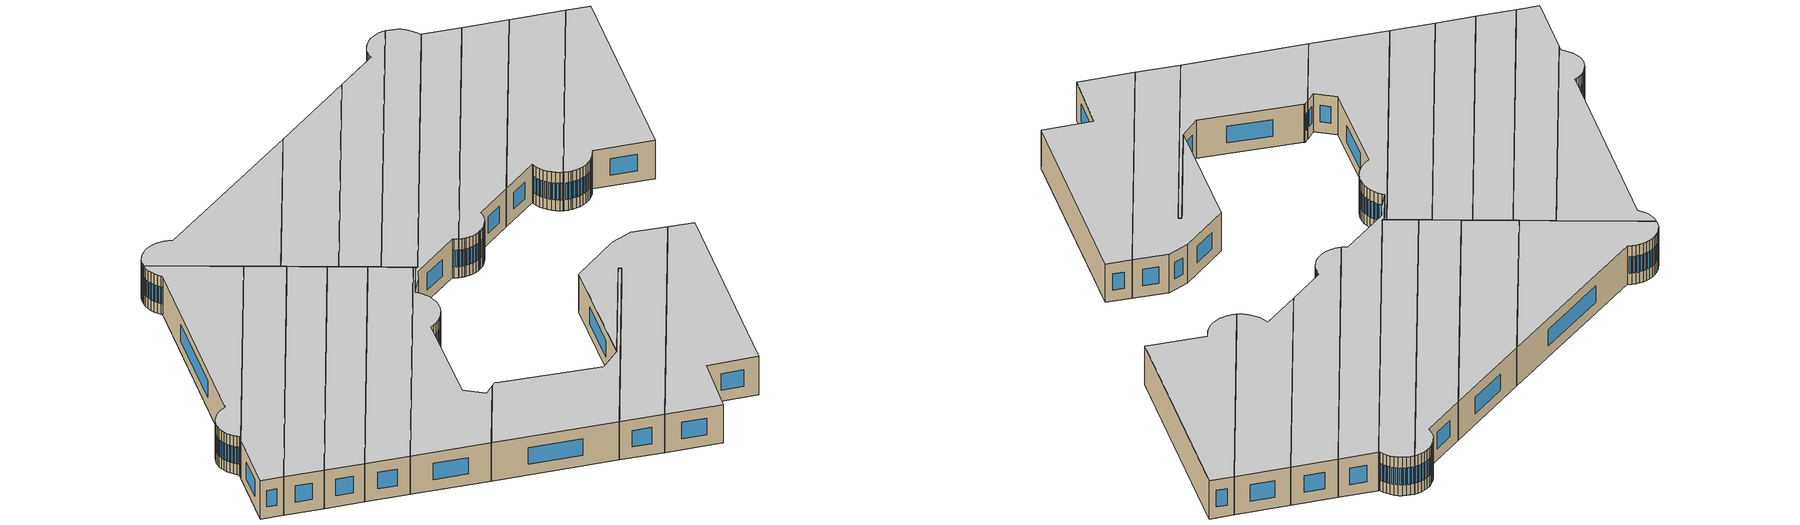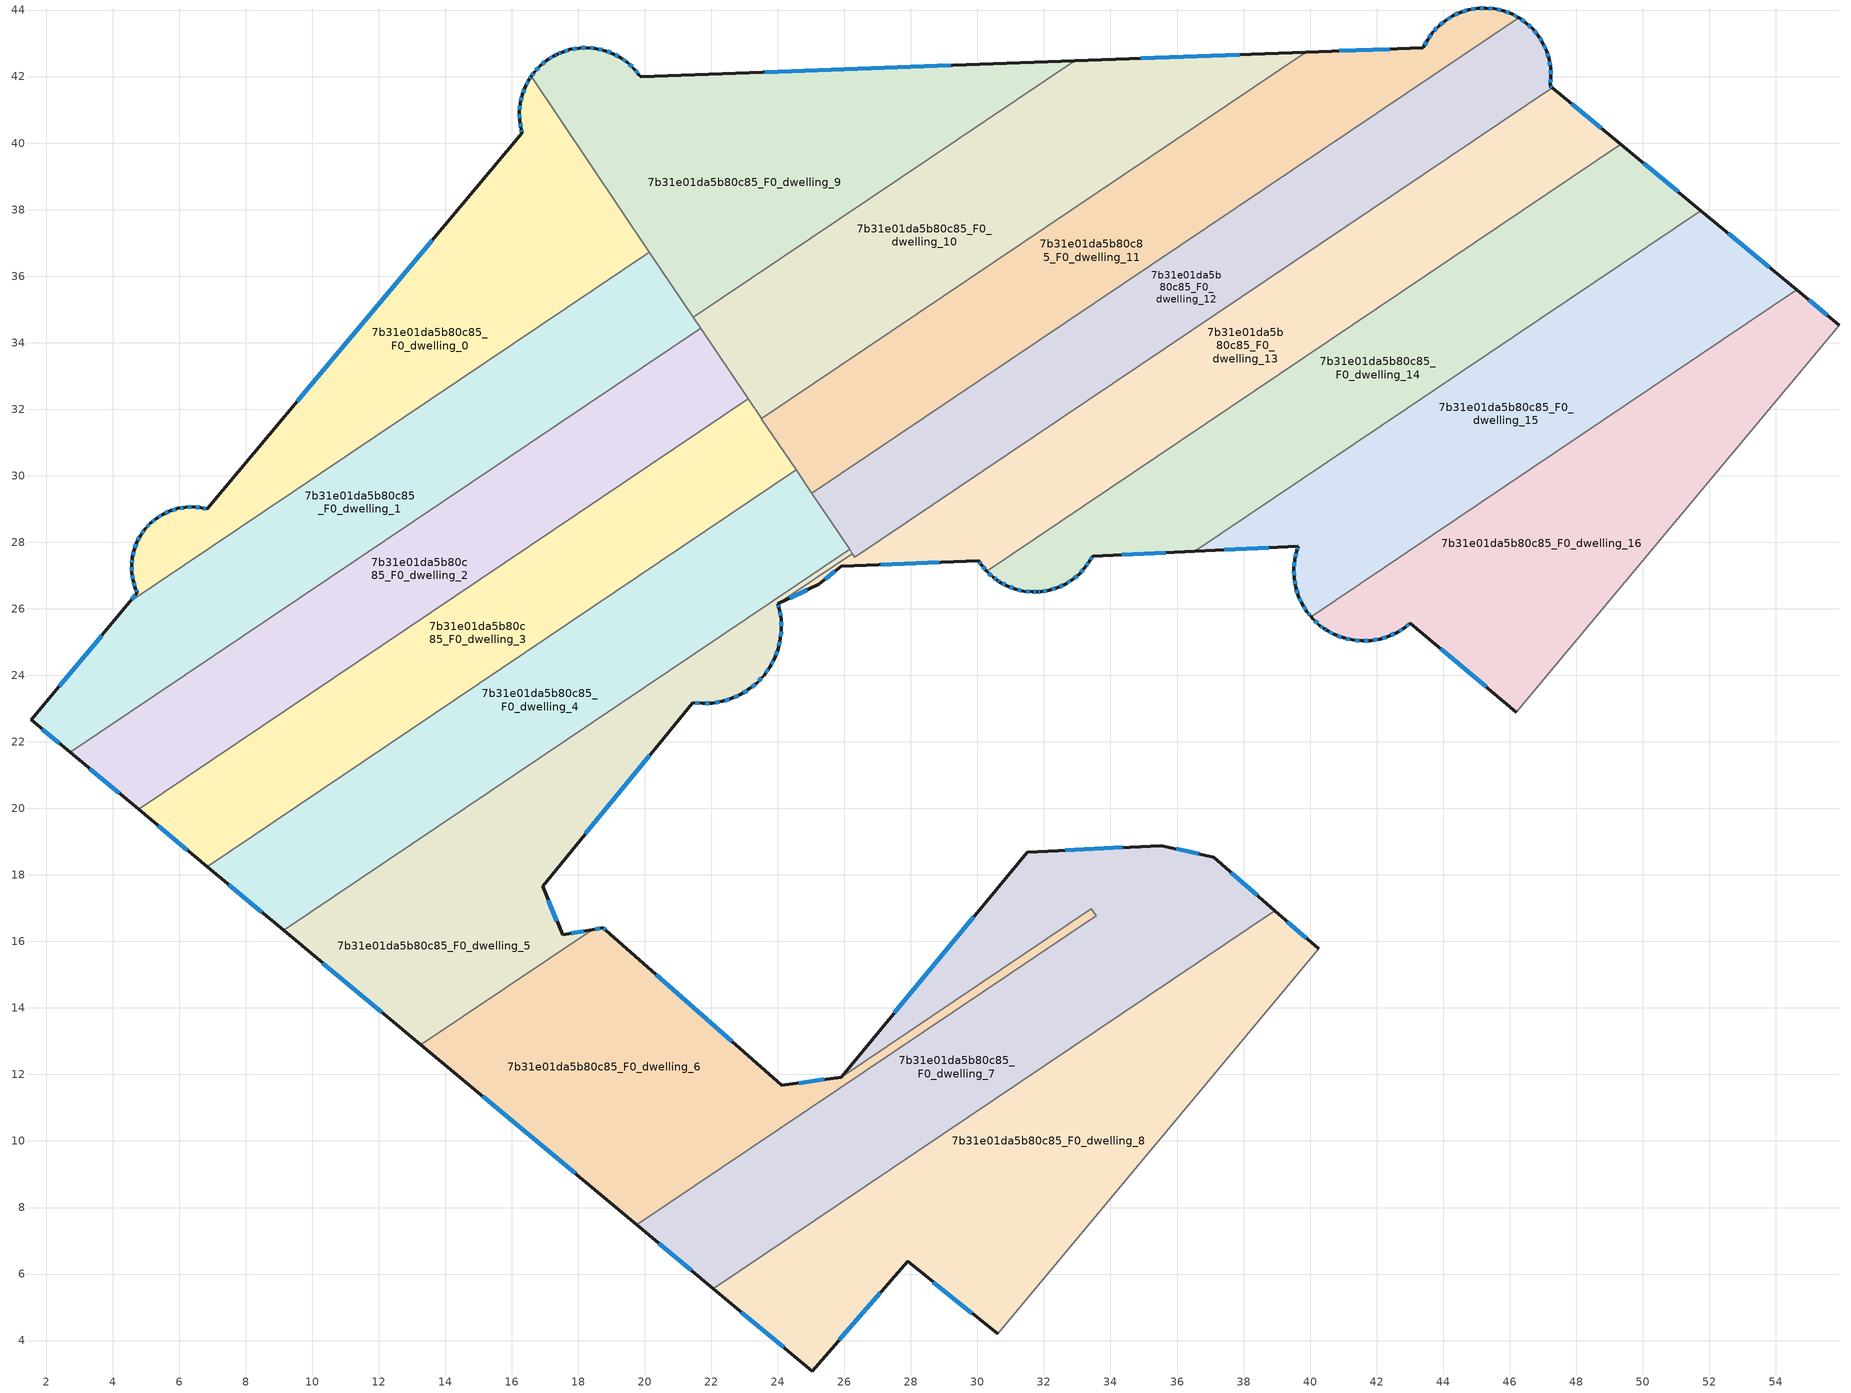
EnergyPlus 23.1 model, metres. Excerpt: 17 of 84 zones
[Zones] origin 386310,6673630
7b31e01da5b80c85_F0_dwelling_0
 floor ground (EU_floor_Construction): 16.58,42 20.14,36.72 4.52,26.21 4.74,26.48 4.69,26.62 4.62,26.84 4.58,27.08 4.57,27.31 4.59,27.55 4.65,27.78 4.73,28 4.84,28.21 4.98,28.4 4.99,28.42 5.14,28.57 5.32,28.72 5.52,28.85 5.74,28.95 5.96,29.02 6.2,29.05 6.43,29.06 6.67,29.04 6.85,29 16.31,40.31 16.28,40.42 16.24,40.67 16.23,40.93 16.25,41.2 16.31,41.45 16.4,41.69 16.53,41.92 z0
 wall outside (EU_wall_Construction): 16.58,42 16.53,41.92 16.4,41.69 16.31,41.45 16.25,41.2 16.23,40.93 16.24,40.67 16.28,40.42 16.31,40.31 6.85,29 6.67,29.04 6.43,29.06 6.2,29.05 5.96,29.02 5.74,28.95 5.52,28.85 5.32,28.72 5.14,28.57 4.99,28.42 4.98,28.4 4.84,28.21 4.73,28 4.65,27.78 4.59,27.55 4.57,27.31 4.58,27.08 4.62,26.84 4.69,26.62 4.74,26.48 4.52,26.21 z0:3
 wall to 7b31e01da5b80c85_F0_dwelling_1 (EU_wall_Construction): 4.52,26.21 20.14,36.72 z0:3
 wall to 7b31e01da5b80c85_F0_dwelling_9 (EU_wall_Construction): 20.14,36.72 16.58,42 z0:3
 window (EU_Window_Construction): 4.7,26.58 4.73,26.52 / 4.64,26.78 4.67,26.68 / 4.59,27.01 4.61,26.91 / 4.57,27.24 4.58,27.14 / 4.59,27.48 4.58,27.38 / 4.63,27.71 4.61,27.61 / 4.71,27.94 4.67,27.84 / 4.81,28.15 4.76,28.06 / 4.94,28.35 4.88,28.26 / 5.1,28.53 5.03,28.46 / 5.27,28.68 5.19,28.62 / 5.46,28.81 5.38,28.76 / 5.67,28.92 5.58,28.88 / 5.9,29 5.8,28.97 / 6.13,29.04 6.03,29.03 / 6.36,29.06 6.26,29.06 / 6.6,29.05 6.5,29.06 / 6.8,29.01 6.72,29.03 / 13.61,37.08 9.55,32.23 / 16.29,40.39 16.3,40.34 / 16.25,40.6 16.27,40.49 / 16.23,40.86 16.24,40.75 / 16.25,41.12 16.24,41.01 / 16.3,41.38 16.27,41.27 / 16.38,41.62 16.34,41.52 / 16.49,41.86 16.44,41.76 / 16.57,41.98 16.54,41.95 / 4.68,26.4 4.58,26.28 z0.86:2.14
 ceiling to 7b31e01da5b80c85_F1_dwelling_0 (EU_floor_Construction): 20.14,36.72 16.58,42 16.53,41.92 16.4,41.69 16.31,41.45 16.25,41.2 16.23,40.93 16.24,40.67 16.28,40.42 16.31,40.31 6.85,29 6.67,29.04 6.43,29.06 6.2,29.05 5.96,29.02 5.74,28.95 5.52,28.85 5.32,28.72 5.14,28.57 4.99,28.42 4.98,28.4 4.84,28.21 4.73,28 4.65,27.78 4.59,27.55 4.57,27.31 4.58,27.08 4.62,26.84 4.69,26.62 4.74,26.48 4.52,26.21 z3
7b31e01da5b80c85_F0_dwelling_1
 floor ground (EU_floor_Construction): 20.14,36.72 21.68,34.44 2.72,21.68 1.55,22.66 4.52,26.21 z0
 wall outside (EU_wall_Construction): 4.52,26.21 1.55,22.66 2.72,21.68 z0:3
 wall to 7b31e01da5b80c85_F0_dwelling_2 (EU_wall_Construction): 2.72,21.68 21.68,34.44 z0:3
 wall to 7b31e01da5b80c85_F0_dwelling_10 (EU_wall_Construction): 21.68,34.44 21.46,34.76 z0:3
 wall to 7b31e01da5b80c85_F0_dwelling_9 (EU_wall_Construction): 21.46,34.76 20.14,36.72 z0:3
 window (EU_Window_Construction): 1.89,22.38 2.39,21.96 / 3.67,25.19 2.4,23.67 z0.86:2.14
 ceiling to 7b31e01da5b80c85_F1_dwelling_1 (EU_floor_Construction): 21.68,34.44 20.14,36.72 4.52,26.21 1.55,22.66 2.72,21.68 z3
7b31e01da5b80c85_F0_dwelling_10
 floor ground (EU_floor_Construction): 39.87,42.74 23.51,31.72 21.46,34.76 32.93,42.48 z0
 wall outside (EU_wall_Construction): 39.87,42.74 32.93,42.48 z0:3
 wall to 7b31e01da5b80c85_F0_dwelling_9 (EU_wall_Construction): 32.93,42.48 21.46,34.76 z0:3
 wall to 7b31e01da5b80c85_F0_dwelling_11 (EU_wall_Construction): 23.51,31.72 39.87,42.74 z0:3
 wall to 7b31e01da5b80c85_F0_dwelling_2 (EU_wall_Construction): 21.68,34.44 23.11,32.31 z0:3
 wall to 7b31e01da5b80c85_F0_dwelling_3 (EU_wall_Construction): 23.11,32.31 23.51,31.72 z0:3
 window (EU_Window_Construction): 37.89,42.66 34.91,42.55 z0.86:2.14
 ceiling to 7b31e01da5b80c85_F1_dwelling_10 (EU_floor_Construction): 39.87,42.74 32.93,42.48 21.46,34.76 23.51,31.72 z3
7b31e01da5b80c85_F0_dwelling_11
 floor ground (EU_floor_Construction): 46.06,43.89 46.27,43.77 25.02,29.47 23.51,31.72 39.87,42.74 43.4,42.87 43.41,42.88 43.53,43.11 43.68,43.33 43.86,43.52 44.07,43.68 44.29,43.82 44.53,43.93 44.78,44.01 45.03,44.05 45.3,44.06 45.56,44.04 45.81,43.98 z0
 wall outside (EU_wall_Construction): 46.27,43.77 46.06,43.89 45.81,43.98 45.56,44.04 45.3,44.06 45.03,44.05 44.78,44.01 44.53,43.93 44.29,43.82 44.07,43.68 43.86,43.52 43.68,43.33 43.53,43.11 43.41,42.88 43.4,42.87 39.87,42.74 z0:3
 wall to 7b31e01da5b80c85_F0_dwelling_12 (EU_wall_Construction): 25.02,29.47 46.27,43.77 z0:3
 wall to 7b31e01da5b80c85_F0_dwelling_3 (EU_wall_Construction): 23.51,31.72 24.55,30.17 z0:3
 wall to 7b31e01da5b80c85_F0_dwelling_4 (EU_wall_Construction): 24.55,30.17 25.02,29.47 z0:3
 window (EU_Window_Construction): 43.64,43.27 43.58,43.17 / 43.81,43.46 43.74,43.38 / 44.01,43.64 43.92,43.57 / 44.22,43.78 44.13,43.72 / 44.46,43.9 44.36,43.86 / 44.7,43.99 44.6,43.95 / 44.96,44.04 44.85,44.02 / 45.22,44.06 45.11,44.06 / 45.48,44.04 45.37,44.05 / 45.74,43.99 45.63,44.02 / 45.99,43.91 45.88,43.95 / 46.21,43.81 46.12,43.85 / 42.39,42.83 40.88,42.77 / 43.5,43.05 43.44,42.95 z0.86:2.14
 ceiling to 7b31e01da5b80c85_F1_dwelling_11 (EU_floor_Construction): 43.4,42.87 39.87,42.74 23.51,31.72 25.02,29.47 46.27,43.77 46.06,43.89 45.81,43.98 45.56,44.04 45.3,44.06 45.03,44.05 44.78,44.01 44.53,43.93 44.29,43.82 44.07,43.68 43.86,43.52 43.68,43.33 43.53,43.11 43.41,42.88 z3
7b31e01da5b80c85_F0_dwelling_12
 floor ground (EU_floor_Construction): 46.7,43.43 46.86,43.23 47,43.01 47.11,42.77 47.19,42.52 47.23,42.26 47.24,42 47.21,41.74 47.21,41.73 47.28,41.67 26.31,27.55 26.24,27.66 25.02,29.47 46.27,43.77 46.29,43.76 46.5,43.61 z0
 wall outside (EU_wall_Construction): 47.28,41.67 47.21,41.73 47.21,41.74 47.24,42 47.23,42.26 47.19,42.52 47.11,42.77 47,43.01 46.86,43.23 46.7,43.43 46.5,43.61 46.29,43.76 46.27,43.77 z0:3
 wall to 7b31e01da5b80c85_F0_dwelling_13 (EU_wall_Construction): 26.24,27.66 26.31,27.55 47.28,41.67 z0:3
 wall to 7b31e01da5b80c85_F0_dwelling_4 (EU_wall_Construction): 25.02,29.47 26.16,27.79 z0:3
 wall to 7b31e01da5b80c85_F0_dwelling_5 (EU_wall_Construction): 26.16,27.79 26.24,27.66 z0:3
 window (EU_Window_Construction): 46.44,43.65 46.35,43.72 / 46.64,43.48 46.56,43.56 / 46.81,43.29 46.74,43.37 / 46.96,43.07 46.9,43.17 / 47.08,42.84 47.03,42.94 / 47.16,42.59 47.13,42.7 / 47.22,42.33 47.2,42.45 / 47.24,42.07 47.23,42.19 / 47.22,41.81 47.23,41.92 / 47.26,41.68 47.23,41.71 z0.86:2.14
 ceiling to 7b31e01da5b80c85_F1_dwelling_12 (EU_floor_Construction): 47.28,41.67 47.21,41.73 47.21,41.74 47.24,42 47.23,42.26 47.19,42.52 47.11,42.77 47,43.01 46.86,43.23 46.7,43.43 46.5,43.61 46.29,43.76 46.27,43.77 25.02,29.47 26.24,27.66 26.31,27.55 z3
7b31e01da5b80c85_F0_dwelling_13
 floor ground (EU_floor_Construction): 49.35,39.96 30.28,27.12 30.12,27.32 30.04,27.44 25.91,27.28 25.23,26.74 24,26.16 26.24,27.66 26.31,27.55 47.28,41.67 z0
 wall outside (EU_wall_Construction): 24,26.16 25.23,26.74 25.91,27.28 30.04,27.44 30.12,27.32 30.28,27.12 / 49.35,39.96 47.28,41.67 z0:3
 wall to 7b31e01da5b80c85_F0_dwelling_14 (EU_wall_Construction): 30.28,27.12 49.35,39.96 z0:3
 wall to 7b31e01da5b80c85_F0_dwelling_5 (EU_wall_Construction): 26.24,27.66 24,26.16 z0:3
 window (EU_Window_Construction): 30.06,27.41 30.1,27.36 / 27.09,27.32 28.86,27.39 / 25.42,26.89 25.71,27.12 / 24.35,26.32 24.88,26.57 / 48.76,40.45 47.87,41.18 / 30.16,27.27 30.23,27.18 z0.86:2.14
 ceiling to 7b31e01da5b80c85_F1_dwelling_13 (EU_floor_Construction): 49.35,39.96 47.28,41.67 26.31,27.55 26.24,27.66 24,26.16 25.23,26.74 25.91,27.28 30.04,27.44 30.12,27.32 30.28,27.12 z3
7b31e01da5b80c85_F0_dwelling_14
 floor ground (EU_floor_Construction): 51.75,37.97 36.54,27.73 33.46,27.59 33.38,27.44 33.23,27.23 33.05,27.04 32.86,26.88 32.64,26.74 32.41,26.63 32.16,26.56 31.91,26.52 31.79,26.51 31.65,26.51 31.4,26.53 31.15,26.59 30.91,26.68 30.68,26.8 30.6,26.86 30.47,26.95 30.28,27.12 49.35,39.96 z0
 wall outside (EU_wall_Construction): 30.28,27.12 30.47,26.95 30.6,26.86 30.68,26.8 30.91,26.68 31.15,26.59 31.4,26.53 31.65,26.51 31.79,26.51 31.91,26.52 32.16,26.56 32.41,26.63 32.64,26.74 32.86,26.88 33.05,27.04 33.23,27.23 33.38,27.44 33.46,27.59 36.54,27.73 / 51.75,37.97 49.35,39.96 z0:3
 wall to 7b31e01da5b80c85_F0_dwelling_15 (EU_wall_Construction): 36.54,27.73 51.75,37.97 z0:3
 window (EU_Window_Construction): 33.27,27.29 33.34,27.38 / 33.1,27.09 33.18,27.18 / 32.91,26.92 33,26.99 / 32.7,26.78 32.79,26.84 / 32.47,26.67 32.57,26.71 / 32.23,26.58 32.34,26.61 / 31.98,26.53 32.09,26.55 / 31.83,26.51 31.87,26.52 / 31.69,26.51 31.75,26.51 / 31.47,26.53 31.58,26.52 / 31.22,26.57 31.32,26.55 / 30.97,26.66 31.08,26.62 / 30.74,26.77 30.84,26.72 / 30.62,26.84 30.66,26.82 / 30.51,26.92 30.56,26.88 / 30.33,27.08 30.42,27 / 51.06,38.54 50.03,39.39 / 34.34,27.63 35.66,27.69 / 33.4,27.48 33.44,27.54 z0.86:2.14
 ceiling to 7b31e01da5b80c85_F1_dwelling_14 (EU_floor_Construction): 51.75,37.97 49.35,39.96 30.28,27.12 30.47,26.95 30.6,26.86 30.68,26.8 30.91,26.68 31.15,26.59 31.4,26.53 31.65,26.51 31.79,26.51 31.91,26.52 32.16,26.56 32.41,26.63 32.64,26.74 32.86,26.88 33.05,27.04 33.23,27.23 33.38,27.44 33.46,27.59 36.54,27.73 z3
7b31e01da5b80c85_F0_dwelling_15
 floor ground (EU_floor_Construction): 54.63,35.59 40.03,25.76 39.91,25.91 39.76,26.14 39.65,26.39 39.57,26.65 39.52,26.92 39.51,27.2 39.54,27.47 39.6,27.74 39.65,27.87 36.54,27.73 51.75,37.97 z0
 wall outside (EU_wall_Construction): 36.54,27.73 39.65,27.87 39.6,27.74 39.54,27.47 39.51,27.2 39.52,26.92 39.57,26.65 39.65,26.39 39.76,26.14 39.91,25.91 40.03,25.76 / 54.63,35.59 51.75,37.97 z0:3
 wall to 7b31e01da5b80c85_F0_dwelling_16 (EU_wall_Construction): 40.03,25.76 54.63,35.59 z0:3
 window (EU_Window_Construction): 39.8,26.07 39.87,25.97 / 39.68,26.32 39.73,26.21 / 39.59,26.58 39.63,26.47 / 39.54,26.85 39.55,26.73 / 39.52,27.12 39.52,27 / 39.53,27.4 39.52,27.28 / 39.58,27.67 39.56,27.55 / 39.63,27.84 39.61,27.78 / 37.43,27.77 38.76,27.83 / 53.81,36.27 52.57,37.29 / 39.94,25.87 40,25.8 z0.86:2.14
 ceiling to 7b31e01da5b80c85_F1_dwelling_15 (EU_floor_Construction): 54.63,35.59 51.75,37.97 36.54,27.73 39.65,27.87 39.6,27.74 39.54,27.47 39.51,27.2 39.52,26.92 39.57,26.65 39.65,26.39 39.76,26.14 39.91,25.91 40.03,25.76 z3
7b31e01da5b80c85_F0_dwelling_16
 floor ground (EU_floor_Construction): 55.91,34.53 46.2,22.89 43.02,25.57 42.84,25.43 42.61,25.29 42.36,25.17 42.1,25.09 41.83,25.04 41.55,25.04 41.28,25.06 41.01,25.12 40.75,25.22 40.51,25.35 40.43,25.4 40.28,25.51 40.08,25.7 40.03,25.76 54.63,35.59 z0
 wall outside (EU_wall_Construction): 40.03,25.76 40.08,25.7 40.28,25.51 40.43,25.4 40.51,25.35 40.75,25.22 41.01,25.12 41.28,25.06 41.55,25.04 41.83,25.04 42.1,25.09 42.36,25.17 42.61,25.29 42.84,25.43 43.02,25.57 46.2,22.89 / 55.91,34.53 54.63,35.59 z0:3
 wall adiabatic (EU_wall_Construction): 46.2,22.89 55.91,34.53 z0:3
 window (EU_Window_Construction): 42.89,25.47 42.97,25.53 / 42.68,25.33 42.78,25.39 / 42.43,25.2 42.54,25.25 / 42.17,25.11 42.28,25.15 / 41.9,25.06 42.02,25.08 / 41.63,25.04 41.75,25.04 / 41.35,25.05 41.47,25.04 / 41.08,25.11 41.2,25.08 / 40.82,25.19 40.93,25.15 / 40.58,25.31 40.68,25.26 / 40.45,25.39 40.48,25.36 / 40.32,25.48 40.39,25.43 / 40.14,25.64 40.23,25.56 / 55.55,34.83 55,35.28 / 43.93,24.8 45.29,23.66 z0.86:2.14
 ceiling to 7b31e01da5b80c85_F1_dwelling_16 (EU_floor_Construction): 46.2,22.89 55.91,34.53 54.63,35.59 40.03,25.76 40.08,25.7 40.28,25.51 40.43,25.4 40.51,25.35 40.75,25.22 41.01,25.12 41.28,25.06 41.55,25.04 41.83,25.04 42.1,25.09 42.36,25.17 42.61,25.29 42.84,25.43 43.02,25.57 z3
7b31e01da5b80c85_F0_dwelling_2
 floor ground (EU_floor_Construction): 21.68,34.44 23.11,32.31 4.78,19.97 2.72,21.68 z0
 wall outside (EU_wall_Construction): 2.72,21.68 4.78,19.97 z0:3
 wall to 7b31e01da5b80c85_F0_dwelling_3 (EU_wall_Construction): 4.78,19.97 23.11,32.31 z0:3
 window (EU_Window_Construction): 3.31,21.19 4.19,20.46 z0.86:2.14
 ceiling to 7b31e01da5b80c85_F1_dwelling_2 (EU_floor_Construction): 23.11,32.31 21.68,34.44 2.72,21.68 4.78,19.97 z3
7b31e01da5b80c85_F0_dwelling_3
 floor ground (EU_floor_Construction): 23.11,32.31 24.55,30.17 6.84,18.25 4.78,19.97 z0
 wall outside (EU_wall_Construction): 4.78,19.97 6.84,18.25 z0:3
 wall to 7b31e01da5b80c85_F0_dwelling_4 (EU_wall_Construction): 6.84,18.25 24.55,30.17 z0:3
 window (EU_Window_Construction): 5.37,19.48 6.25,18.74 z0.86:2.14
 ceiling to 7b31e01da5b80c85_F1_dwelling_3 (EU_floor_Construction): 24.55,30.17 23.11,32.31 4.78,19.97 6.84,18.25 z3
7b31e01da5b80c85_F0_dwelling_4
 floor ground (EU_floor_Construction): 24.55,30.17 26.16,27.79 9.14,16.33 6.84,18.25 z0
 wall outside (EU_wall_Construction): 6.84,18.25 9.14,16.33 z0:3
 wall to 7b31e01da5b80c85_F0_dwelling_5 (EU_wall_Construction): 9.14,16.33 26.16,27.79 z0:3
 window (EU_Window_Construction): 7.5,17.7 8.48,16.88 z0.86:2.14
 ceiling to 7b31e01da5b80c85_F1_dwelling_4 (EU_floor_Construction): 26.16,27.79 24.55,30.17 6.84,18.25 9.14,16.33 z3
7b31e01da5b80c85_F0_dwelling_5
 floor ground (EU_floor_Construction): 26.16,27.79 26.24,27.66 24,26.16 24.05,26 24.1,25.7 24.11,25.4 24.08,25.09 24.01,24.8 23.91,24.52 23.76,24.25 23.59,24 23.55,23.96 23.38,23.78 23.15,23.59 22.89,23.43 22.61,23.3 22.33,23.21 22.03,23.16 21.72,23.15 21.44,23.18 16.93,17.65 17.53,16.2 18.42,16.36 13.27,12.89 9.14,16.33 z0
 wall outside (EU_wall_Construction): 18.42,16.36 17.53,16.2 16.93,17.65 21.44,23.18 21.72,23.15 22.03,23.16 22.33,23.21 22.61,23.3 22.89,23.43 23.15,23.59 23.38,23.78 23.55,23.96 23.59,24 23.76,24.25 23.91,24.52 24.01,24.8 24.08,25.09 24.11,25.4 24.1,25.7 24.05,26 24,26.16 / 9.14,16.33 13.27,12.89 z0:3
 wall to 7b31e01da5b80c85_F0_dwelling_6 (EU_wall_Construction): 13.27,12.89 18.42,16.36 z0:3
 window (EU_Window_Construction): 24.03,26.04 24.02,26.11 / 24.08,25.78 24.06,25.91 / 24.1,25.48 24.1,25.61 / 24.09,25.18 24.1,25.31 / 24.03,24.88 24.06,25.01 / 23.94,24.6 23.98,24.72 / 23.8,24.33 23.86,24.44 / 23.64,24.07 23.71,24.18 / 23.43,23.83 23.5,23.91 / 23.21,23.64 23.31,23.73 / 22.96,23.47 23.07,23.54 / 22.69,23.34 22.81,23.39 / 22.41,23.24 22.53,23.28 / 22.11,23.18 22.24,23.2 / 21.81,23.16 21.94,23.16 / 21.52,23.17 21.64,23.16 / 18.22,19.23 20.15,21.6 / 17.36,16.61 17.1,17.24 / 18.16,16.31 17.78,16.24 / 10.32,15.35 12.09,13.87 z0.86:2.14
 ceiling to 7b31e01da5b80c85_F1_dwelling_5 (EU_floor_Construction): 18.42,16.36 17.53,16.2 16.93,17.65 21.44,23.18 21.72,23.15 22.03,23.16 22.33,23.21 22.61,23.3 22.89,23.43 23.15,23.59 23.38,23.78 23.55,23.96 23.59,24 23.76,24.25 23.91,24.52 24.01,24.8 24.08,25.09 24.11,25.4 24.1,25.7 24.05,26 24,26.16 26.24,27.66 26.16,27.79 9.14,16.33 13.27,12.89 z3
7b31e01da5b80c85_F0_dwelling_6
 floor ground (EU_floor_Construction): 33.43,16.98 33.57,16.78 19.76,7.48 13.27,12.89 18.42,16.36 18.74,16.41 18.83,16.33 24.12,11.67 25.91,11.92 z0
 wall outside (EU_wall_Construction): 25.91,11.92 24.12,11.67 18.83,16.33 18.74,16.41 18.42,16.36 / 13.27,12.89 19.76,7.48 z0:3
 wall to 7b31e01da5b80c85_F0_dwelling_7 (EU_wall_Construction): 19.76,7.48 33.57,16.78 33.43,16.98 25.91,11.92 z0:3
 window (EU_Window_Construction): 18.65,16.4 18.51,16.37 / 18.81,16.36 18.77,16.39 / 22.61,13 20.34,15 / 25.39,11.85 24.63,11.74 / 15.12,11.34 17.9,9.03 z0.86:2.14
 ceiling to 7b31e01da5b80c85_F1_dwelling_6 (EU_floor_Construction): 25.91,11.92 24.12,11.67 18.83,16.33 18.74,16.41 18.42,16.36 13.27,12.89 19.76,7.48 33.57,16.78 33.43,16.98 z3
7b31e01da5b80c85_F0_dwelling_7
 floor ground (EU_floor_Construction): 37.1,18.53 38.94,16.92 22.06,5.56 19.76,7.48 33.57,16.78 33.43,16.98 25.91,11.92 31.49,18.68 35.53,18.88 z0
 wall outside (EU_wall_Construction): 38.94,16.92 37.1,18.53 35.53,18.88 31.49,18.68 25.91,11.92 / 19.76,7.48 22.06,5.56 z0:3
 wall to 7b31e01da5b80c85_F0_dwelling_8 (EU_wall_Construction): 22.06,5.56 38.94,16.92 z0:3
 window (EU_Window_Construction): 29.9,16.75 27.5,13.85 / 34.37,18.83 32.64,18.74 / 36.65,18.63 35.98,18.78 / 38.41,17.38 37.63,18.07 / 20.41,6.93 21.4,6.11 z0.86:2.14
 ceiling to 7b31e01da5b80c85_F1_dwelling_7 (EU_floor_Construction): 38.94,16.92 37.1,18.53 35.53,18.88 31.49,18.68 25.91,11.92 33.43,16.98 33.57,16.78 19.76,7.48 22.06,5.56 z3
7b31e01da5b80c85_F0_dwelling_8
 floor ground (EU_floor_Construction): 40.26,15.77 30.61,4.21 27.9,6.38 25.03,3.08 22.06,5.56 38.94,16.92 z0
 wall outside (EU_wall_Construction): 40.26,15.77 38.94,16.92 / 22.06,5.56 25.03,3.08 27.9,6.38 30.61,4.21 z0:3
 wall adiabatic (EU_wall_Construction): 30.61,4.21 40.26,15.77 z0:3
 window (EU_Window_Construction): 39.88,16.1 39.32,16.6 / 28.68,5.76 29.83,4.83 / 25.85,4.03 27.08,5.44 / 22.91,4.85 24.18,3.79 z0.86:2.14
 ceiling to 7b31e01da5b80c85_F1_dwelling_8 (EU_floor_Construction): 30.61,4.21 40.26,15.77 38.94,16.92 22.06,5.56 25.03,3.08 27.9,6.38 z3
7b31e01da5b80c85_F0_dwelling_9
 floor ground (EU_floor_Construction): 32.93,42.48 21.46,34.76 16.58,42 16.68,42.14 16.86,42.33 17.06,42.49 17.28,42.63 17.37,42.68 17.52,42.74 17.77,42.82 18.02,42.86 18.28,42.87 18.54,42.84 18.8,42.78 19.04,42.69 19.27,42.57 19.48,42.42 19.67,42.24 19.84,42.04 19.87,42 z0
 wall outside (EU_wall_Construction): 32.93,42.48 19.87,42 19.84,42.04 19.67,42.24 19.48,42.42 19.27,42.57 19.04,42.69 18.8,42.78 18.54,42.84 18.28,42.87 18.02,42.86 17.77,42.82 17.52,42.74 17.37,42.68 17.28,42.63 17.06,42.49 16.86,42.33 16.68,42.14 16.58,42 z0:3
 window (EU_Window_Construction): 17.34,42.66 17.3,42.64 / 17.47,42.72 17.41,42.69 / 17.69,42.79 17.59,42.76 / 17.95,42.85 17.84,42.83 / 18.21,42.86 18.1,42.86 / 18.47,42.85 18.36,42.86 / 18.72,42.8 18.61,42.83 / 18.97,42.72 18.87,42.76 / 19.21,42.61 19.11,42.66 / 19.42,42.46 19.33,42.53 / 19.62,42.29 19.54,42.37 / 19.79,42.1 19.72,42.18 / 29.2,42.34 23.6,42.13 / 16.65,42.1 16.61,42.04 / 16.81,42.27 16.73,42.19 / 17,42.44 16.91,42.37 / 17.21,42.59 17.12,42.53 z0.86:2.14
 ceiling to 7b31e01da5b80c85_F1_dwelling_9 (EU_floor_Construction): 32.93,42.48 19.87,42 19.84,42.04 19.67,42.24 19.48,42.42 19.27,42.57 19.04,42.69 18.8,42.78 18.54,42.84 18.28,42.87 18.02,42.86 17.77,42.82 17.52,42.74 17.37,42.68 17.28,42.63 17.06,42.49 16.86,42.33 16.68,42.14 16.58,42 21.46,34.76 z3
[Building]
EU S2 Campaign: North Axis=0; Terrain=City; Solar Distribution=FullExterior
[Site:Location]
Helsinki-Vantaa.AP: Latitude=60.317; Longitude=24.963; Time Zone=2; Elevation=54.6
[SizingPeriod:WeatherFileDays]
AnnualSizingPeriod: Begin Month=1; Begin Day of Month=1; End Month=12; End Day of Month=31; Day of Week for Start Day=Monday; Use Weather File Daylight Saving Period=No; Use Weather File Rain and Snow Indicators=No
[MATERIAL]
EU_InternalMass_Material: Roughness=MediumRough; Thickness=0.1; Conductivity=1; Density=1800; Specific Heat=900; Thermal Absorptance=0.9; Solar Absorptance=0.7; Visible Absorptance=0.7
[MATERIAL:NOMASS] Roughness=MediumRough; Thermal Absorptance=0.9; Solar Absorptance=0.7; Visible Absorptance=0.7
Name | Thermal Resistance
EU_wall_NoMass | 1.10183
EU_floor_NoMass | 1.70606
[WINDOWMATERIAL:SIMPLEGLAZINGSYSTEM]
EU_Window_SimpleGlazing: UFactor=3.11035; Solar Heat Gain Coefficient=0.8; Visible Transmittance=0.8
[CONSTRUCTION]
EU_wall_Construction: EU_wall_NoMass
EU_floor_Construction: EU_floor_NoMass
EU_Window_Construction: EU_Window_SimpleGlazing
EU_InternalMass_Construction: EU_InternalMass_Material
[ZONE] Type=1; Multiplier=1; Ceiling Height=autocalculate; Floor Area=autocalculate; Part of Total Floor Area=Yes
Name | Volume
7b31e01da5b80c85_F0_dwelling_0 | 163.904
7b31e01da5b80c85_F0_dwelling_1 | 182.648
7b31e01da5b80c85_F0_dwelling_10; 7b31e01da5b80c85_F0_dwelling_16 | 184.447
7b31e01da5b80c85_F0_dwelling_11 | 184.431
7b31e01da5b80c85_F0_dwelling_12 | 177.909
7b31e01da5b80c85_F0_dwelling_13 | 186.943
7b31e01da5b80c85_F0_dwelling_14 | 189.758
7b31e01da5b80c85_F0_dwelling_15 | 184.486
7b31e01da5b80c85_F0_dwelling_2 | 173.255
7b31e01da5b80c85_F0_dwelling_3 | 167.736
7b31e01da5b80c85_F0_dwelling_4 | 180.659
7b31e01da5b80c85_F0_dwelling_5 | 162.478
7b31e01da5b80c85_F0_dwelling_6 | 164.073
7b31e01da5b80c85_F0_dwelling_7 | 224.765
7b31e01da5b80c85_F0_dwelling_8 | 222.546
7b31e01da5b80c85_F0_dwelling_9 | 184.489
[INTERNALMASS] Construction=EU_InternalMass_Construction
Name | Zone or ZoneList | Surface Area
7b31e01da5b80c85_F0_dwelling_0_EU_InternalMass | 7b31e01da5b80c85_F0_dwelling_0 | 54.6295
7b31e01da5b80c85_F0_dwelling_1_EU_InternalMass | 7b31e01da5b80c85_F0_dwelling_1 | 60.8891
7b31e01da5b80c85_F0_dwelling_2_EU_InternalMass | 7b31e01da5b80c85_F0_dwelling_2 | 57.7519
7b31e01da5b80c85_F0_dwelling_3_EU_InternalMass | 7b31e01da5b80c85_F0_dwelling_3 | 55.9115
7b31e01da5b80c85_F0_dwelling_4_EU_InternalMass | 7b31e01da5b80c85_F0_dwelling_4 | 60.2155
7b31e01da5b80c85_F0_dwelling_5_EU_InternalMass | 7b31e01da5b80c85_F0_dwelling_5 | 54.1642
7b31e01da5b80c85_F0_dwelling_6_EU_InternalMass | 7b31e01da5b80c85_F0_dwelling_6 | 54.6839
7b31e01da5b80c85_F0_dwelling_7_EU_InternalMass | 7b31e01da5b80c85_F0_dwelling_7 | 74.9213
7b31e01da5b80c85_F0_dwelling_8_EU_InternalMass | 7b31e01da5b80c85_F0_dwelling_8 | 74.1817
7b31e01da5b80c85_F0_dwelling_9_EU_InternalMass | 7b31e01da5b80c85_F0_dwelling_9 | 61.4968
7b31e01da5b80c85_F0_dwelling_10_EU_InternalMass | 7b31e01da5b80c85_F0_dwelling_10 | 61.4823
7b31e01da5b80c85_F0_dwelling_11_EU_InternalMass | 7b31e01da5b80c85_F0_dwelling_11 | 61.4771
7b31e01da5b80c85_F0_dwelling_12_EU_InternalMass | 7b31e01da5b80c85_F0_dwelling_12 | 59.3031
7b31e01da5b80c85_F0_dwelling_13_EU_InternalMass | 7b31e01da5b80c85_F0_dwelling_13 | 62.314
7b31e01da5b80c85_F0_dwelling_14_EU_InternalMass | 7b31e01da5b80c85_F0_dwelling_14 | 63.2524
7b31e01da5b80c85_F0_dwelling_15_EU_InternalMass | 7b31e01da5b80c85_F0_dwelling_15 | 61.4952
7b31e01da5b80c85_F0_dwelling_16_EU_InternalMass | 7b31e01da5b80c85_F0_dwelling_16 | 61.482
[OTHEREQUIPMENT] Fuel Type=Electricity; Design Level Calculation Method=Watts/Area; Power per Zone Floor Area=1; Fraction Latent=0; Fraction Radiant=0; Fraction Lost=0; Carbon Dioxide Generation Rate=0; EndUse Subcategory=EU_Step8_InternalGains
Name | Zone or ZoneList or Space or SpaceList | Schedule
EU_Step8_InternalGain_7b31e01da5b80c85_F0_dwelling_0_f000 | 7b31e01da5b80c85_F0_dwelling_0 | EU_Step8_GainSchedule_7b31e01da5b80c85_F0_dwelling_0_f000
EU_Step8_InternalGain_7b31e01da5b80c85_F0_dwelling_1_f000 | 7b31e01da5b80c85_F0_dwelling_1 | EU_Step8_GainSchedule_7b31e01da5b80c85_F0_dwelling_1_f000
EU_Step8_InternalGain_7b31e01da5b80c85_F0_dwelling_2_f000 | 7b31e01da5b80c85_F0_dwelling_2 | EU_Step8_GainSchedule_7b31e01da5b80c85_F0_dwelling_2_f000
EU_Step8_InternalGain_7b31e01da5b80c85_F0_dwelling_3_f000 | 7b31e01da5b80c85_F0_dwelling_3 | EU_Step8_GainSchedule_7b31e01da5b80c85_F0_dwelling_3_f000
EU_Step8_InternalGain_7b31e01da5b80c85_F0_dwelling_4_f000 | 7b31e01da5b80c85_F0_dwelling_4 | EU_Step8_GainSchedule_7b31e01da5b80c85_F0_dwelling_4_f000
EU_Step8_InternalGain_7b31e01da5b80c85_F0_dwelling_5_f000 | 7b31e01da5b80c85_F0_dwelling_5 | EU_Step8_GainSchedule_7b31e01da5b80c85_F0_dwelling_5_f000
EU_Step8_InternalGain_7b31e01da5b80c85_F0_dwelling_6_f000 | 7b31e01da5b80c85_F0_dwelling_6 | EU_Step8_GainSchedule_7b31e01da5b80c85_F0_dwelling_6_f000
EU_Step8_InternalGain_7b31e01da5b80c85_F0_dwelling_7_f000 | 7b31e01da5b80c85_F0_dwelling_7 | EU_Step8_GainSchedule_7b31e01da5b80c85_F0_dwelling_7_f000
EU_Step8_InternalGain_7b31e01da5b80c85_F0_dwelling_8_f000 | 7b31e01da5b80c85_F0_dwelling_8 | EU_Step8_GainSchedule_7b31e01da5b80c85_F0_dwelling_8_f000
EU_Step8_InternalGain_7b31e01da5b80c85_F0_dwelling_9_f000 | 7b31e01da5b80c85_F0_dwelling_9 | EU_Step8_GainSchedule_7b31e01da5b80c85_F0_dwelling_9_f000
EU_Step8_InternalGain_7b31e01da5b80c85_F0_dwelling_10_f000 | 7b31e01da5b80c85_F0_dwelling_10 | EU_Step8_GainSchedule_7b31e01da5b80c85_F0_dwelling_10_f000
EU_Step8_InternalGain_7b31e01da5b80c85_F0_dwelling_11_f000 | 7b31e01da5b80c85_F0_dwelling_11 | EU_Step8_GainSchedule_7b31e01da5b80c85_F0_dwelling_11_f000
EU_Step8_InternalGain_7b31e01da5b80c85_F0_dwelling_12_f000 | 7b31e01da5b80c85_F0_dwelling_12 | EU_Step8_GainSchedule_7b31e01da5b80c85_F0_dwelling_12_f000
EU_Step8_InternalGain_7b31e01da5b80c85_F0_dwelling_13_f000 | 7b31e01da5b80c85_F0_dwelling_13 | EU_Step8_GainSchedule_7b31e01da5b80c85_F0_dwelling_13_f000
EU_Step8_InternalGain_7b31e01da5b80c85_F0_dwelling_14_f000 | 7b31e01da5b80c85_F0_dwelling_14 | EU_Step8_GainSchedule_7b31e01da5b80c85_F0_dwelling_14_f000
EU_Step8_InternalGain_7b31e01da5b80c85_F0_dwelling_15_f000 | 7b31e01da5b80c85_F0_dwelling_15 | EU_Step8_GainSchedule_7b31e01da5b80c85_F0_dwelling_15_f000
EU_Step8_InternalGain_7b31e01da5b80c85_F0_dwelling_16_f000 | 7b31e01da5b80c85_F0_dwelling_16 | EU_Step8_GainSchedule_7b31e01da5b80c85_F0_dwelling_16_f000
[ZONEVENTILATION:DESIGNFLOWRATE] Schedule=EU_AlwaysOn; Design Flow Rate Calculation Method=AirChanges/Hour; Air Changes per Hour=0.756316; Ventilation Type=Natural; Fan Pressure Rise=0; Fan Total Efficiency=1; Constant Term Coefficient=1; Temperature Term Coefficient=0; Velocity Term Coefficient=0; Velocity Squared Term Coefficient=0; Minimum Indoor Temperature=-100; Maximum Indoor Temperature=100; Delta Temperature=-100; Minimum Outdoor Temperature=-100; Maximum Outdoor Temperature=100; Maximum Wind Speed=40
Name | Zone or ZoneList or Space or SpaceList
EU_ConstantAir_7b31e01da5b80c85_F0_dwelling_0 | 7b31e01da5b80c85_F0_dwelling_0
EU_ConstantAir_7b31e01da5b80c85_F0_dwelling_1 | 7b31e01da5b80c85_F0_dwelling_1
EU_ConstantAir_7b31e01da5b80c85_F0_dwelling_2 | 7b31e01da5b80c85_F0_dwelling_2
EU_ConstantAir_7b31e01da5b80c85_F0_dwelling_3 | 7b31e01da5b80c85_F0_dwelling_3
EU_ConstantAir_7b31e01da5b80c85_F0_dwelling_4 | 7b31e01da5b80c85_F0_dwelling_4
EU_ConstantAir_7b31e01da5b80c85_F0_dwelling_5 | 7b31e01da5b80c85_F0_dwelling_5
EU_ConstantAir_7b31e01da5b80c85_F0_dwelling_6 | 7b31e01da5b80c85_F0_dwelling_6
EU_ConstantAir_7b31e01da5b80c85_F0_dwelling_7 | 7b31e01da5b80c85_F0_dwelling_7
EU_ConstantAir_7b31e01da5b80c85_F0_dwelling_8 | 7b31e01da5b80c85_F0_dwelling_8
EU_ConstantAir_7b31e01da5b80c85_F0_dwelling_9 | 7b31e01da5b80c85_F0_dwelling_9
EU_ConstantAir_7b31e01da5b80c85_F0_dwelling_10 | 7b31e01da5b80c85_F0_dwelling_10
EU_ConstantAir_7b31e01da5b80c85_F0_dwelling_11 | 7b31e01da5b80c85_F0_dwelling_11
EU_ConstantAir_7b31e01da5b80c85_F0_dwelling_12 | 7b31e01da5b80c85_F0_dwelling_12
EU_ConstantAir_7b31e01da5b80c85_F0_dwelling_13 | 7b31e01da5b80c85_F0_dwelling_13
EU_ConstantAir_7b31e01da5b80c85_F0_dwelling_14 | 7b31e01da5b80c85_F0_dwelling_14
EU_ConstantAir_7b31e01da5b80c85_F0_dwelling_15 | 7b31e01da5b80c85_F0_dwelling_15
EU_ConstantAir_7b31e01da5b80c85_F0_dwelling_16 | 7b31e01da5b80c85_F0_dwelling_16
[HVACTEMPLATE:THERMOSTAT] Constant Heating Setpoint=20; Constant Cooling Setpoint=50
EU_HeatOnly_7b31e01da5b80c85_F0_dwelling_0; EU_HeatOnly_7b31e01da5b80c85_F0_dwelling_1; EU_HeatOnly_7b31e01da5b80c85_F0_dwelling_2; EU_HeatOnly_7b31e01da5b80c85_F0_dwelling_3; EU_HeatOnly_7b31e01da5b80c85_F0_dwelling_4; EU_HeatOnly_7b31e01da5b80c85_F0_dwelling_5; EU_HeatOnly_7b31e01da5b80c85_F0_dwelling_6; EU_HeatOnly_7b31e01da5b80c85_F0_dwelling_7; EU_HeatOnly_7b31e01da5b80c85_F0_dwelling_8; EU_HeatOnly_7b31e01da5b80c85_F0_dwelling_9; EU_HeatOnly_7b31e01da5b80c85_F0_dwelling_10; EU_HeatOnly_7b31e01da5b80c85_F0_dwelling_11; EU_HeatOnly_7b31e01da5b80c85_F0_dwelling_12; EU_HeatOnly_7b31e01da5b80c85_F0_dwelling_13; EU_HeatOnly_7b31e01da5b80c85_F0_dwelling_14; EU_HeatOnly_7b31e01da5b80c85_F0_dwelling_15; EU_HeatOnly_7b31e01da5b80c85_F0_dwelling_16; EU_HeatOnly_7b31e01da5b80c85_F1_dwelling_0; EU_HeatOnly_7b31e01da5b80c85_F1_dwelling_1; EU_HeatOnly_7b31e01da5b80c85_F1_dwelling_2; EU_HeatOnly_7b31e01da5b80c85_F1_dwelling_3; EU_HeatOnly_7b31e01da5b80c85_F1_dwelling_4; EU_HeatOnly_7b31e01da5b80c85_F1_dwelling_5; EU_HeatOnly_7b31e01da5b80c85_F1_dwelling_6; EU_HeatOnly_7b31e01da5b80c85_F1_dwelling_7; EU_HeatOnly_7b31e01da5b80c85_F1_dwelling_8; EU_HeatOnly_7b31e01da5b80c85_F1_dwelling_9; EU_HeatOnly_7b31e01da5b80c85_F1_dwelling_10; EU_HeatOnly_7b31e01da5b80c85_F1_dwelling_11; EU_HeatOnly_7b31e01da5b80c85_F1_dwelling_12; EU_HeatOnly_7b31e01da5b80c85_F1_dwelling_13; EU_HeatOnly_7b31e01da5b80c85_F1_dwelling_14; EU_HeatOnly_7b31e01da5b80c85_F1_dwelling_15; EU_HeatOnly_7b31e01da5b80c85_F1_dwelling_16; EU_HeatOnly_7b31e01da5b80c85_F2_dwelling_0; EU_HeatOnly_7b31e01da5b80c85_F2_dwelling_1; EU_HeatOnly_7b31e01da5b80c85_F2_dwelling_2; EU_HeatOnly_7b31e01da5b80c85_F2_dwelling_3; EU_HeatOnly_7b31e01da5b80c85_F2_dwelling_4; EU_HeatOnly_7b31e01da5b80c85_F2_dwelling_5; EU_HeatOnly_7b31e01da5b80c85_F2_dwelling_6; EU_HeatOnly_7b31e01da5b80c85_F2_dwelling_7; EU_HeatOnly_7b31e01da5b80c85_F2_dwelling_8; EU_HeatOnly_7b31e01da5b80c85_F2_dwelling_9; EU_HeatOnly_7b31e01da5b80c85_F2_dwelling_10; EU_HeatOnly_7b31e01da5b80c85_F2_dwelling_11; EU_HeatOnly_7b31e01da5b80c85_F2_dwelling_12; EU_HeatOnly_7b31e01da5b80c85_F2_dwelling_13; EU_HeatOnly_7b31e01da5b80c85_F2_dwelling_14; EU_HeatOnly_7b31e01da5b80c85_F2_dwelling_15; EU_HeatOnly_7b31e01da5b80c85_F2_dwelling_16; EU_HeatOnly_7b31e01da5b80c85_F3_dwelling_0; EU_HeatOnly_7b31e01da5b80c85_F3_dwelling_1; EU_HeatOnly_7b31e01da5b80c85_F3_dwelling_2; EU_HeatOnly_7b31e01da5b80c85_F3_dwelling_3; EU_HeatOnly_7b31e01da5b80c85_F3_dwelling_4; EU_HeatOnly_7b31e01da5b80c85_F3_dwelling_5; EU_HeatOnly_7b31e01da5b80c85_F3_dwelling_6; EU_HeatOnly_7b31e01da5b80c85_F3_dwelling_7; EU_HeatOnly_7b31e01da5b80c85_F3_dwelling_8; EU_HeatOnly_7b31e01da5b80c85_F3_dwelling_9; EU_HeatOnly_7b31e01da5b80c85_F3_dwelling_10; EU_HeatOnly_7b31e01da5b80c85_F3_dwelling_11; EU_HeatOnly_7b31e01da5b80c85_F3_dwelling_12; EU_HeatOnly_7b31e01da5b80c85_F3_dwelling_13; EU_HeatOnly_7b31e01da5b80c85_F3_dwelling_14; EU_HeatOnly_7b31e01da5b80c85_F3_dwelling_15; EU_HeatOnly_7b31e01da5b80c85_F3_dwelling_16; EU_HeatOnly_7b31e01da5b80c85_F4_dwelling_0; EU_HeatOnly_7b31e01da5b80c85_F4_dwelling_1; EU_HeatOnly_7b31e01da5b80c85_F4_dwelling_2; EU_HeatOnly_7b31e01da5b80c85_F4_dwelling_3; EU_HeatOnly_7b31e01da5b80c85_F4_dwelling_4; EU_HeatOnly_7b31e01da5b80c85_F4_dwelling_5; EU_HeatOnly_7b31e01da5b80c85_F4_dwelling_6; EU_HeatOnly_7b31e01da5b80c85_F4_dwelling_7; EU_HeatOnly_7b31e01da5b80c85_F4_dwelling_8; EU_HeatOnly_7b31e01da5b80c85_F4_dwelling_9; EU_HeatOnly_7b31e01da5b80c85_F4_dwelling_10; EU_HeatOnly_7b31e01da5b80c85_F4_dwelling_11; EU_HeatOnly_7b31e01da5b80c85_F4_dwelling_12; EU_HeatOnly_7b31e01da5b80c85_F4_dwelling_13; EU_HeatOnly_7b31e01da5b80c85_F4_dwelling_14; EU_HeatOnly_7b31e01da5b80c85_F4_dwelling_15
[HVACTEMPLATE:ZONE:IDEALLOADSAIRSYSTEM] System Availability Schedule=EU_AlwaysOn; Maximum Heating Supply Air Temperature=50; Minimum Cooling Supply Air Temperature=13; Maximum Heating Supply Air Humidity Ratio=0.0156; Minimum Cooling Supply Air Humidity Ratio=0.0077; Heating Limit=NoLimit; Cooling Limit=NoLimit; Heating Availability Schedule=EU_AlwaysOn; Cooling Availability Schedule=EU_CoolingOff; Dehumidification Control Type=ConstantSensibleHeatRatio; Cooling Sensible Heat Ratio=0.7; Dehumidification Setpoint=60; Humidification Control Type=None; Humidification Setpoint=30; Outdoor Air Method=None; Outdoor Air Flow Rate per Person=0.00944; Outdoor Air Flow Rate per Zone Floor Area=0; Outdoor Air Flow Rate per Zone=0; Demand Controlled Ventilation Type=None; Outdoor Air Economizer Type=NoEconomizer; Heat Recovery Type=None; Sensible Heat Recovery Effectiveness=0.7; Latent Heat Recovery Effectiveness=0.65
Name | Template Thermostat
7b31e01da5b80c85_F0_dwelling_0 | EU_HeatOnly_7b31e01da5b80c85_F0_dwelling_0
7b31e01da5b80c85_F0_dwelling_1 | EU_HeatOnly_7b31e01da5b80c85_F0_dwelling_1
7b31e01da5b80c85_F0_dwelling_2 | EU_HeatOnly_7b31e01da5b80c85_F0_dwelling_2
7b31e01da5b80c85_F0_dwelling_3 | EU_HeatOnly_7b31e01da5b80c85_F0_dwelling_3
7b31e01da5b80c85_F0_dwelling_4 | EU_HeatOnly_7b31e01da5b80c85_F0_dwelling_4
7b31e01da5b80c85_F0_dwelling_5 | EU_HeatOnly_7b31e01da5b80c85_F0_dwelling_5
7b31e01da5b80c85_F0_dwelling_6 | EU_HeatOnly_7b31e01da5b80c85_F0_dwelling_6
7b31e01da5b80c85_F0_dwelling_7 | EU_HeatOnly_7b31e01da5b80c85_F0_dwelling_7
7b31e01da5b80c85_F0_dwelling_8 | EU_HeatOnly_7b31e01da5b80c85_F0_dwelling_8
7b31e01da5b80c85_F0_dwelling_9 | EU_HeatOnly_7b31e01da5b80c85_F0_dwelling_9
7b31e01da5b80c85_F0_dwelling_10 | EU_HeatOnly_7b31e01da5b80c85_F0_dwelling_10
7b31e01da5b80c85_F0_dwelling_11 | EU_HeatOnly_7b31e01da5b80c85_F0_dwelling_11
7b31e01da5b80c85_F0_dwelling_12 | EU_HeatOnly_7b31e01da5b80c85_F0_dwelling_12
7b31e01da5b80c85_F0_dwelling_13 | EU_HeatOnly_7b31e01da5b80c85_F0_dwelling_13
7b31e01da5b80c85_F0_dwelling_14 | EU_HeatOnly_7b31e01da5b80c85_F0_dwelling_14
7b31e01da5b80c85_F0_dwelling_15 | EU_HeatOnly_7b31e01da5b80c85_F0_dwelling_15
7b31e01da5b80c85_F0_dwelling_16 | EU_HeatOnly_7b31e01da5b80c85_F0_dwelling_16
[SIZING:ZONE] Zone Cooling Design Supply Air Temperature Input Method=SupplyAirTemperature; Zone Cooling Design Supply Air Temperature=13; Zone Heating Design Supply Air Temperature Input Method=SupplyAirTemperature; Zone Heating Design Supply Air Temperature=50; Zone Cooling Design Supply Air Humidity Ratio=0.008; Zone Heating Design Supply Air Humidity Ratio=0.008; Cooling Design Air Flow Method=DesignDay; Cooling Design Air Flow Rate=0; Cooling Minimum Air Flow per Zone Floor Area=0.000762; Cooling Minimum Air Flow=0; Cooling Minimum Air Flow Fraction=0.2; Heating Design Air Flow Method=DesignDay; Heating Design Air Flow Rate=0; Heating Maximum Air Flow per Zone Floor Area=0.002032; Heating Maximum Air Flow=0.141576; Heating Maximum Air Flow Fraction=0.3; Account for Dedicated Outdoor Air System=No; Dedicated Outdoor Air System Control Strategy=NeutralSupplyAir; Dedicated Outdoor Air Low Setpoint Temperature for Design=autosize; Dedicated Outdoor Air High Setpoint Temperature for Design=autosize; Zone Load Sizing Method=Sensible Load Only No Latent Load; Zone Latent Cooling Design Supply Air Humidity Ratio Input Method=HumidityRatioDifference; Zone Cooling Design Supply Air Humidity Ratio Difference=0.005; Zone Latent Heating Design Supply Air Humidity Ratio Input Method=HumidityRatioDifference; Zone Humidification Design Supply Air Humidity Ratio Difference=0.005
7b31e01da5b80c85_F0_dwelling_0; 7b31e01da5b80c85_F0_dwelling_1; 7b31e01da5b80c85_F0_dwelling_2; 7b31e01da5b80c85_F0_dwelling_3; 7b31e01da5b80c85_F0_dwelling_4; 7b31e01da5b80c85_F0_dwelling_5; 7b31e01da5b80c85_F0_dwelling_6; 7b31e01da5b80c85_F0_dwelling_7; 7b31e01da5b80c85_F0_dwelling_8; 7b31e01da5b80c85_F0_dwelling_9; 7b31e01da5b80c85_F0_dwelling_10; 7b31e01da5b80c85_F0_dwelling_11; 7b31e01da5b80c85_F0_dwelling_12; 7b31e01da5b80c85_F0_dwelling_13; 7b31e01da5b80c85_F0_dwelling_14; 7b31e01da5b80c85_F0_dwelling_15; 7b31e01da5b80c85_F0_dwelling_16
[SCHEDULE:CONSTANT]
Name | Hourly Value
EU_AlwaysOn | 1
EU_CoolingOff | 0
[SCHEDULE:FILE] Column Number=1; Rows to Skip at Top=0; Number of Hours of Data=8760; Column Separator=Comma; Interpolate to Timestep=No; Minutes per Item=60; Adjust Schedule for Daylight Savings=Yes
Name | File
EU_Step8_GainSchedule_7b31e01da5b80c85_F0_dwelling_0_f000 | ../../schedules/7b31e01da5b80c85/7b31e01da5b80c85_F0_dwelling_0_f000_gain.csv
EU_Step8_GainSchedule_7b31e01da5b80c85_F0_dwelling_1_f000 | ../../schedules/7b31e01da5b80c85/7b31e01da5b80c85_F0_dwelling_1_f000_gain.csv
EU_Step8_GainSchedule_7b31e01da5b80c85_F0_dwelling_2_f000 | ../../schedules/7b31e01da5b80c85/7b31e01da5b80c85_F0_dwelling_2_f000_gain.csv
EU_Step8_GainSchedule_7b31e01da5b80c85_F0_dwelling_3_f000 | ../../schedules/7b31e01da5b80c85/7b31e01da5b80c85_F0_dwelling_3_f000_gain.csv
EU_Step8_GainSchedule_7b31e01da5b80c85_F0_dwelling_4_f000 | ../../schedules/7b31e01da5b80c85/7b31e01da5b80c85_F0_dwelling_4_f000_gain.csv
EU_Step8_GainSchedule_7b31e01da5b80c85_F0_dwelling_5_f000 | ../../schedules/7b31e01da5b80c85/7b31e01da5b80c85_F0_dwelling_5_f000_gain.csv
EU_Step8_GainSchedule_7b31e01da5b80c85_F0_dwelling_6_f000 | ../../schedules/7b31e01da5b80c85/7b31e01da5b80c85_F0_dwelling_6_f000_gain.csv
EU_Step8_GainSchedule_7b31e01da5b80c85_F0_dwelling_7_f000 | ../../schedules/7b31e01da5b80c85/7b31e01da5b80c85_F0_dwelling_7_f000_gain.csv
EU_Step8_GainSchedule_7b31e01da5b80c85_F0_dwelling_8_f000 | ../../schedules/7b31e01da5b80c85/7b31e01da5b80c85_F0_dwelling_8_f000_gain.csv
EU_Step8_GainSchedule_7b31e01da5b80c85_F0_dwelling_9_f000 | ../../schedules/7b31e01da5b80c85/7b31e01da5b80c85_F0_dwelling_9_f000_gain.csv
EU_Step8_GainSchedule_7b31e01da5b80c85_F0_dwelling_10_f000 | ../../schedules/7b31e01da5b80c85/7b31e01da5b80c85_F0_dwelling_10_f000_gain.csv
EU_Step8_GainSchedule_7b31e01da5b80c85_F0_dwelling_11_f000 | ../../schedules/7b31e01da5b80c85/7b31e01da5b80c85_F0_dwelling_11_f000_gain.csv
EU_Step8_GainSchedule_7b31e01da5b80c85_F0_dwelling_12_f000 | ../../schedules/7b31e01da5b80c85/7b31e01da5b80c85_F0_dwelling_12_f000_gain.csv
EU_Step8_GainSchedule_7b31e01da5b80c85_F0_dwelling_13_f000 | ../../schedules/7b31e01da5b80c85/7b31e01da5b80c85_F0_dwelling_13_f000_gain.csv
EU_Step8_GainSchedule_7b31e01da5b80c85_F0_dwelling_14_f000 | ../../schedules/7b31e01da5b80c85/7b31e01da5b80c85_F0_dwelling_14_f000_gain.csv
EU_Step8_GainSchedule_7b31e01da5b80c85_F0_dwelling_15_f000 | ../../schedules/7b31e01da5b80c85/7b31e01da5b80c85_F0_dwelling_15_f000_gain.csv
EU_Step8_GainSchedule_7b31e01da5b80c85_F0_dwelling_16_f000 | ../../schedules/7b31e01da5b80c85/7b31e01da5b80c85_F0_dwelling_16_f000_gain.csv
